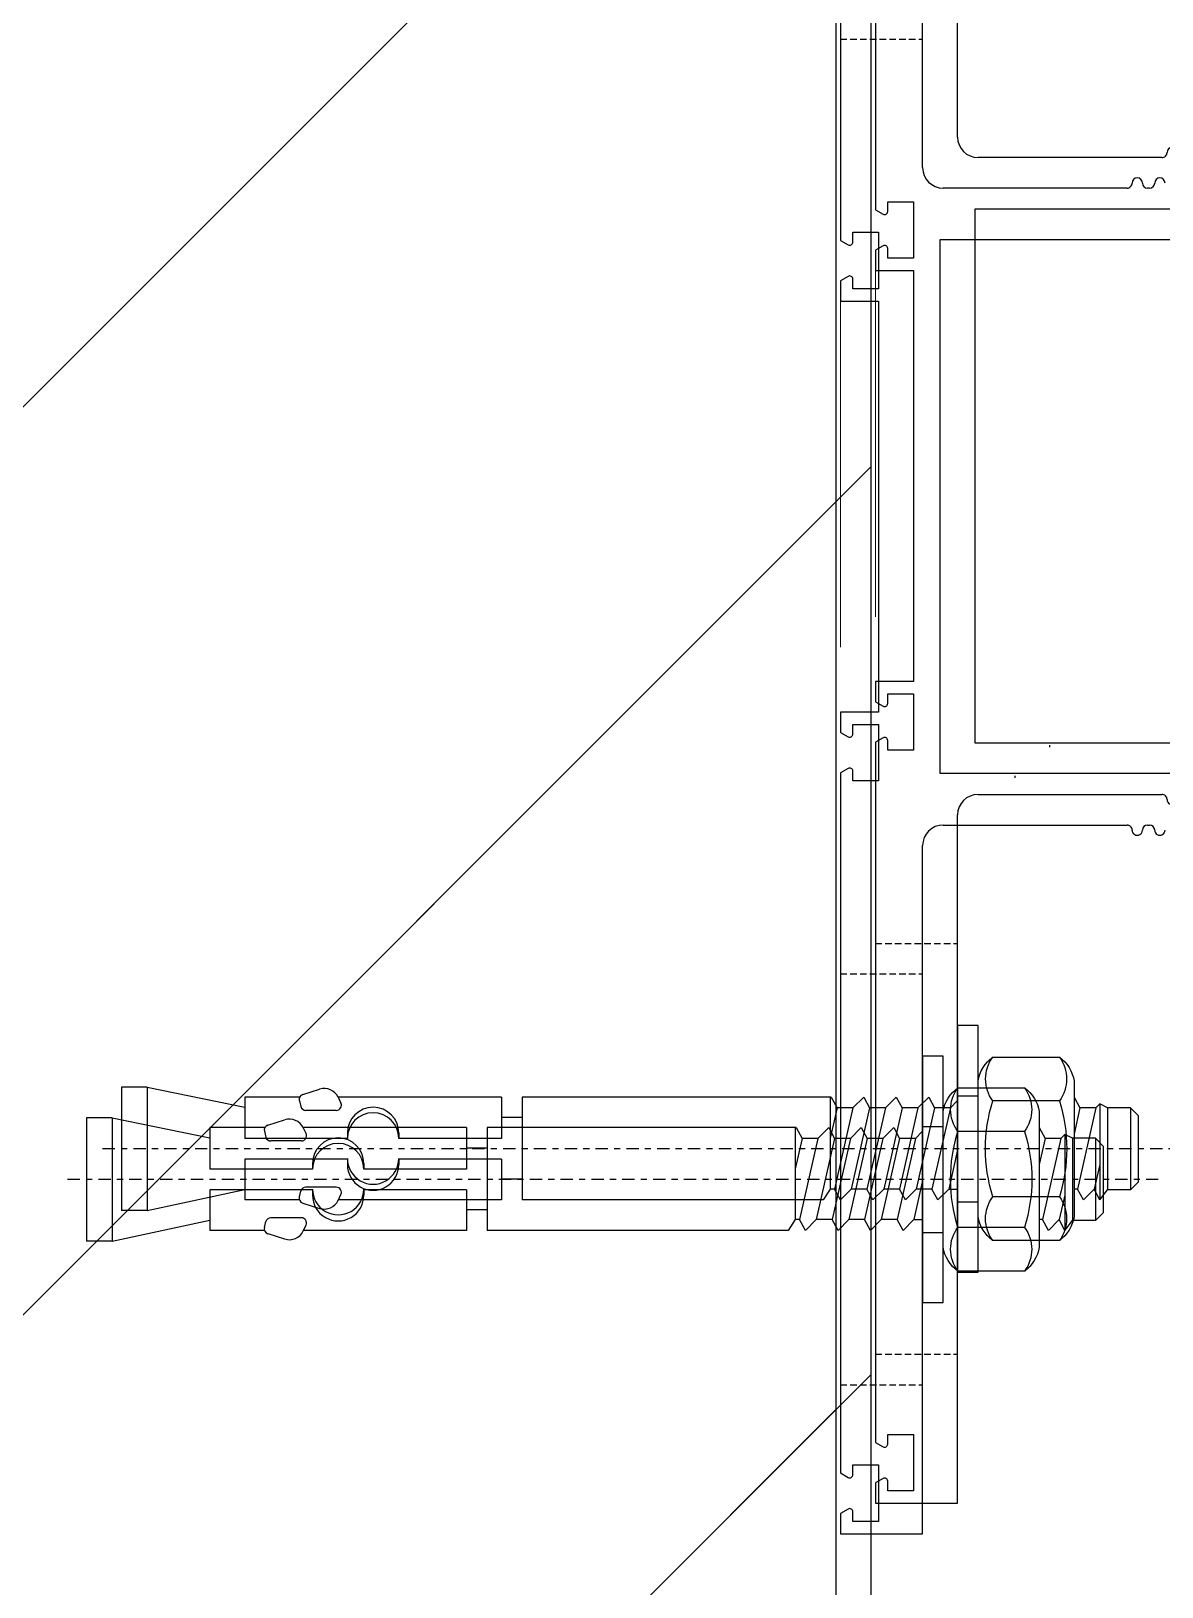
# Model space of a CAD drawing. Header units: inches. Extents: x 4821 to 127877, y 58012 to 433683.
# Drawn here: x 92413.6 to 92523.7, y 154045.2 to 154196.6 of the extents above; entities that cross this region are included whole.
import ezdxf

# ---------------------------------------------------------------- set-up
doc = ezdxf.new("R2010")
doc.units = ezdxf.units.IN
doc.header["$MEASUREMENT"] = 0
doc.linetypes.add('$1$Center', pattern=[29.999999, 12, -6, 6, -6])
doc.linetypes.add('$1$DASHED', pattern=[19.05, 12.7, -6.35])
for name, color, linetype in [('$1$BEAM', 2, 'Continuous'), ('A-FURN-FIXD', 10, 'Continuous'), ('A-WAL-CMU', 7, 'Continuous'), ('COL FISRT$0$COL GROUND$0$Cloums$0$A-COL-HAT', 8, 'Continuous'), ('COL FISRT$0$COL GROUND$0$Cloums$0$A-COL-RFC', 210, 'Continuous')]:
    doc.layers.add(name, color=color, linetype=linetype)
doc.layers.add('$1$New Plans (8)$0$A-GLAZ-CWMG', color=51, linetype='Continuous', lineweight=9)

# ---------------------------------------------------------------- blocks, each defined once
blk = doc.blocks.new('COL FISRT')
at = {"layer": 'COL FISRT$0$COL GROUND$0$Cloums$0$A-COL-HAT'}
h = blk.add_hatch(dxfattribs=at)
h.set_pattern_fill('ANSI31', color=256, scale=500)
h.set_pattern_definition([(45, (1132937.42, -1550303.88), (-44.194174, 44.194174), [])])
h.paths.add_polyline_path([(1200077.91, -1522172.04), (1200077.91, -1518497.09), (1200078.14, -1518497.09), (1200077.67, -1517122.13), (1199432.13, -1517122.04), (1192527.91, -1517122.04), (1192527.91, -1520072.04), (1192827.91, -1520072.04), (1192827.91, -1517422.04), (1199780.89, -1517422.04), (1199777.91, -1519822.04), (1195677.91, -1519822.04), (1195677.91, -1522172.04), (1195977.91, -1522172.04), (1195977.91, -1520122.04), (1199777.91, -1520122.04), (1199777.91, -1522172.04)])
at = {"layer": 'COL FISRT$0$COL GROUND$0$Cloums$0$A-COL-RFC', "linetype": 'Continuous', "elevation": 0}
blk.add_lwpolyline([(1200077.91, -1522172.04), (1200077.91, -1517122.13), (1199783.88, -1517122.04), (1192527.91, -1517122.04), (1192527.91, -1520072.04), (1192827.91, -1520072.04), (1192827.91, -1517422.04), (1199777.91, -1517422.04), (1199777.91, -1519822.04), (1195677.91, -1519822.04), (1195677.91, -1522172.04), (1195977.91, -1522172.04), (1195977.91, -1520122.04), (1199777.91, -1520122.04), (1199777.91, -1522172.04), (1200077.91, -1522172.04)], dxfattribs=at)
blk = doc.blocks.new('$1$Fixed bracket Plan')
at = {"layer": 'A-FURN-FIXD'}
for p, q in [((8, 33), (8, 100)), ((0, 94.08), (0, 25.92)), ((27.9, 31), (10, 31)), ((30.1, 31), (29.9, 31)), ((0, 25.92), (0.75, 25.49)), ((1.2, 25.75), (1.2, 26.7)), ((1.2, 26.7), (3.7, 26.7)), ((3.7, 26.7), (3.7, 21.2)), ((9.7, -26), (9.7, 26)), ((9.7, 26), (97.6, 26)), ((0.75, 22.41), (0, 21.98)), ((0, 21.98), (0, 20)), ((1.2, 21.2), (1.2, 22.15)), ((0, 20), (3.7, 20)), ((3.7, 21.2), (1.2, 21.2)), ((3.7, 20), (3.7, -20)), ((3.7, -20), (0, -20)), ((0, -20), (0, -21.98)), ((1.2, -22.15), (1.2, -21.2)), ((1.2, -21.2), (3.7, -21.2)), ((3.7, -21.2), (3.7, -26.7)), ((0, -21.98), (0.75, -22.41)), ((0.75, -25.49), (0, -25.92)), ((0, -25.92), (0, -94.08)), ((1.2, -26.7), (1.2, -25.75)), ((3.7, -26.7), (1.2, -26.7)), ((97.6, -26), (9.7, -26)), ((10, -31), (27.9, -31)), ((29.9, -31), (30.1, -31)), ((8, -100), (8, -33)), ((10, -53.5), (8, -53.5)), ((8, -53.5), (8, -77.5)), ((10, -77.5), (10, -53.5)), ((-73.41, -59.5), (-73.41, -71.5)), ((-70.91, -59.5), (-73.41, -59.5)), ((-70.91, -59.5), (-70.91, -71.5)), ((-70.91, -59.5), (-61.41, -61.46)), ((-61.41, -60.46), (-61.41, -64.5)), ((-56.05, -60.46), (-61.41, -60.46)), ((-55.76, -60.22), (-54.12, -59.7)), ((-36.41, -60.46), (-52.32, -60.46)), ((-52.31, -60.48), (-52.04, -61.05)), ((-36.41, -60.46), (-36.41, -64.5)), ((-4.31, -60.46), (-34.41, -60.46)), ((-34.41, -60.46), (-34.41, -70.46)), ((-4.41, -60.56), (-4.31, -60.46)), ((-4.41, -60.5), (-4.41, -69.42)), ((-4.31, -60.46), (-3.73, -61.51)), ((-2.19, -61.51), (-1.14, -60.46)), ((-1.14, -60.46), (-0.57, -61.51)), ((0.97, -61.51), (2.02, -60.46)), ((2.02, -60.46), (2.6, -61.51)), ((4.14, -61.51), (5.19, -60.46)), ((5.19, -60.46), (5.76, -61.51)), ((8, -60.34), (10, -60.34)), ((19.35, -60.46), (19.92, -61.51)), ((-56.09, -60.82), (-55.94, -61.39)), ((-52.49, -61.76), (-55.46, -61.76)), ((-3.73, -61.51), (-4.41, -64.48)), ((-2.19, -61.51), (-3.98, -69.42)), ((-2.19, -61.51), (-3.73, -61.51)), ((-0.57, -61.51), (-2.36, -69.42)), ((0.97, -61.51), (-0.82, -69.42)), ((0.97, -61.51), (-0.57, -61.51)), ((2.6, -61.51), (0.81, -69.42)), ((4.14, -61.51), (2.35, -69.42)), ((4.14, -61.51), (2.6, -61.51)), ((5.76, -61.51), (3.97, -69.42)), ((7.3, -61.51), (5.51, -69.42)), ((7.3, -61.51), (5.76, -61.51)), ((7.3, -61.51), (8, -60.81)), ((17.92, -60.83), (11.43, -60.83)), ((19.92, -61.51), (19.35, -64.05)), ((21.47, -61.51), (19.68, -69.42)), ((21.47, -61.51), (19.92, -61.51)), ((21.47, -61.51), (21.84, -61.13)), ((21.84, -61.13), (21.84, -70.46)), ((22.59, -61.5), (21.84, -61.13)), ((22.59, -61.5), (22.59, -69.5)), ((24.84, -61.5), (22.59, -61.5)), ((24.84, -61.5), (24.84, -69.5)), ((24.84, -61.5), (25.59, -62.25)), ((-34.41, -62.46), (-36.41, -62.46)), ((25.59, -62.25), (25.59, -68.75)), ((-51.41, -64.5), (-61.41, -64.5)), ((-51.41, -63.96), (-51.41, -64.5)), ((-46.41, -63.96), (-46.41, -64.5)), ((-36.41, -64.5), (-46.41, -64.5)), ((-61.41, -66.5), (-61.41, -70.46)), ((-51.41, -66.5), (-61.41, -66.5)), ((-51.41, -66.5), (-51.41, -67.04)), ((-36.41, -66.5), (-46.41, -66.5)), ((-46.41, -66.5), (-46.41, -67.04)), ((-36.41, -66.5), (-36.41, -70.46)), ((8, -65.6), (7.14, -69.42)), ((21.84, -67.02), (21.3, -69.42)), ((-70.91, -71.5), (-61.41, -69.46)), ((-56.09, -70.18), (-55.94, -69.61)), ((-52.49, -69.24), (-55.46, -69.24)), ((-34.41, -68.46), (-36.41, -68.46)), ((-4.41, -69.42), (-5.09, -70.46)), ((-3.98, -69.42), (-4.41, -69.42)), ((-3.4, -70.46), (-3.98, -69.42)), ((-2.36, -69.42), (-3.4, -70.46)), ((-0.82, -69.42), (-2.36, -69.42)), ((-0.24, -70.46), (-0.82, -69.42)), ((0.81, -69.42), (-0.24, -70.46)), ((2.35, -69.42), (0.81, -69.42)), ((2.92, -70.46), (2.35, -69.42)), ((3.97, -69.42), (2.92, -70.46)), ((5.51, -69.42), (3.97, -69.42)), ((6.09, -70.46), (5.51, -69.42)), ((7.14, -69.42), (6.09, -70.46)), ((7.14, -69.42), (8, -69.42)), ((19.68, -69.42), (19.35, -69.42)), ((20.25, -70.46), (19.68, -69.42)), ((21.3, -69.42), (20.26, -70.46)), ((21.84, -70.46), (21.3, -69.42)), ((21.84, -70.46), (22.59, -69.5)), ((24.84, -69.5), (22.59, -69.5)), ((24.84, -69.5), (25.59, -68.75)), ((-56.08, -70.46), (-61.41, -70.46)), ((-55.76, -70.78), (-54.12, -71.3)), ((-52.31, -70.52), (-52.04, -69.95)), ((-36.41, -70.46), (-52.28, -70.46)), ((-5.09, -70.46), (-34.41, -70.46)), ((8, -70.66), (10, -70.66)), ((17.92, -70.17), (11.43, -70.17)), ((-70.91, -71.5), (-73.41, -71.5)), ((8, -77.5), (10, -77.5)), ((1.2, -94.25), (1.2, -93.3)), ((1.2, -93.3), (3.7, -93.3)), ((3.7, -93.3), (3.7, -98.8)), ((0, -94.08), (0.75, -94.51)), ((0.75, -97.59), (0, -98.02)), ((0, -98.02), (0, -100)), ((1.2, -98.8), (1.2, -97.85)), ((3.7, -98.8), (1.2, -98.8)), ((0, -100), (8, -100))]:
    blk.add_line(p, q, dxfattribs=at)
at = {"layer": 'A-FURN-FIXD', "linetype": '$1$DASHED', "ltscale": 0.05}
for p, q in [((0, 45.5), (8, 45.5)), ((0, -45.5), (8, -45.5)), ((0, -85.5), (8, -85.5))]:
    blk.add_line(p, q, dxfattribs=at)
at = {"layer": 'A-FURN-FIXD', "linetype": '$1$Center', "ltscale": 0.1}
blk.add_line((30.95, -65.5), (-75.79, -65.5), dxfattribs=at)
at = {"layer": 'A-FURN-FIXD'}
blk.add_lwpolyline([(11.43, -74.43, -0.202618), (10, -72.1), (10, -58.9, -0.202618), (11.43, -56.58), (17.92, -56.58, -0.202618), (19.35, -58.9), (19.35, -72.1, -0.202618), (17.92, -74.43)], format="xyb", close=True, dxfattribs=at)
for points in [[(11.43, -74.43, -0.330304), (11.43, -70.17, -0.151843), (11.43, -60.83, -0.330304), (11.43, -56.58)], [(17.92, -56.58, -0.330304), (17.92, -60.83, -0.151843), (17.92, -70.17, -0.330304), (17.92, -74.43)]]:
    blk.add_lwpolyline(points, format="xyb", dxfattribs=at)
for centre, radius, start, end in [((10, 33), 2, 180, 270), ((28.9, 31.5), 0.5, 0, 180), ((31.1, 31.5), 0.5, 0, 180), ((27.9, 31.5), 0.5, 270, 0), ((29.9, 31.5), 0.5, 180, 270), ((30.1, 31.5), 0.5, 270, 360), ((0.9, 25.75), 0.3, 240, 0), ((0.9, 22.15), 0.3, 360, 120), ((0.9, -22.15), 0.3, 240, 0), ((0.9, -25.75), 0.3, 360, 120), ((10, -33), 2, 90, 180), ((27.9, -31.5), 0.5, 360, 90), ((28.9, -31.5), 0.5, 180, 0), ((29.9, -31.5), 0.5, 90, 180), ((30.1, -31.5), 0.5, 0, 90), ((31.1, -31.5), 0.5, 180, 0), ((-55.61, -60.69), 0.5, 107.63, 195.0687), ((-53.66, -61.13), 1.5, 25.4904, 107.63), ((-55.46, -61.26), 0.5, 195.0687, 270), ((-52.49, -61.26), 0.5, 270, 25.4904), ((-48.91, -63.96), 2.5, 0, 180), ((-48.91, -64.49), 2.5, 0, 180), ((-48.91, -66.45), 2.5, 180, 0), ((-48.91, -67.04), 2.5, 180, 0), ((-55.46, -69.74), 0.5, 90, 164.9313), ((-52.49, -69.74), 0.5, 334.5096, 90), ((-55.61, -70.31), 0.5, 164.9313, 252.37), ((-53.66, -69.87), 1.5, 252.37, 334.5096), ((0.9, -94.25), 0.3, 240, 0), ((0.9, -97.85), 0.3, 360, 120)]:
    blk.add_arc(centre, radius, start, end, dxfattribs=at)
blk = doc.blocks.new('FIRST SLAB EDGE')
at = {"layer": '$1$New Plans (8)$0$A-GLAZ-CWMG', "extrusion": (5.69003e-07, -1.56101e-06, 1)}
blk.add_line((1200672.77, -1723259.44, 0), (1200672.77, -1723225.19, 0), dxfattribs=at)
at = {"color": 16, "linetype": 'Continuous', "extrusion": (5.69003e-07, -1.56101e-06, 1)}
blk.add_line((1200689.76, -1723272.14, 0), (1200689.76, -1723271.94, 0), dxfattribs=at)
at = {"layer": 'A-WAL-CMU'}
blk.add_line((1200672.34, -1728513.46), (1200672.34, -1723163.52), dxfattribs=at)
at = {"layer": '$1$BEAM', "extrusion": (5.69003e-07, -1.56101e-06, 1), "rotation": 359.9997810401331}
blk.add_blockref('$1$Fixed bracket Plan', (1200672.76, -1723245.74, 3.37), dxfattribs=at)

msp = doc.modelspace()

# ---------------------------------------------------------------- block references
at = {"layer": 'A-WAL-CMU'}
for name, p in [('FIRST SLAB EDGE', (-1108176.96, 1877399.04)), ('FIRST SLAB EDGE', (-1108180.36, 1877396.06)), ('COL FISRT', (-1107582.53, 1673082.6, 0)), ('COL FISRT', (-1107585.93, 1673079.62, 0))]:
    msp.add_blockref(name, p, dxfattribs=at)

doc.saveas('drawing.dxf')
